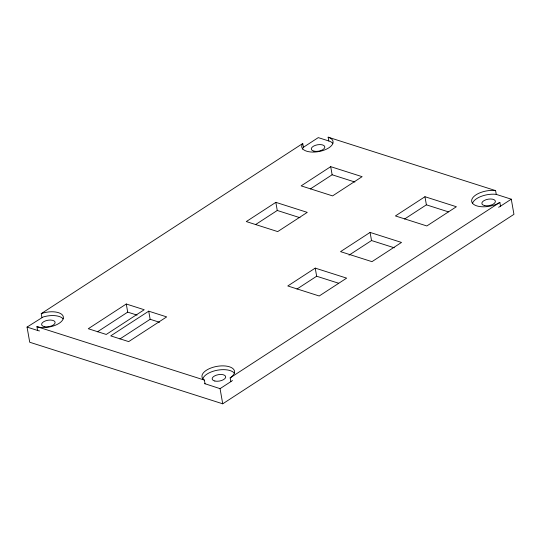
<?xml version="1.0" encoding="UTF-8"?>
<svg xmlns="http://www.w3.org/2000/svg" width="541" height="541" viewBox="0 0 541 541"><rect width="100%" height="100%" fill="white"/><g stroke="black" fill="none" stroke-linecap="round" stroke-linejoin="round"><path stroke-width="0.81" d="M302.466 149.147A15.899 7.513 -10 0 1 302.967 147.909L303.413 147.28L302.744 143.493L302.304 144.122A15.899 7.513 -10 0 0 310.69 151.98A15.899 7.513 -10 0 0 330.375 146.706A15.899 7.513 -10 0 0 328.15 137.191L495.597 190.608L496.266 194.395L511.279 199.183L513.95 214.331L222.73 403.809L29.721 342.243L27.05 327.082L43.05 317.019A15.899 7.513 -10 0 1 63.148 318.872M41.907 317.425L41.238 313.638L302.744 143.493M303.413 147.28L318.27 137.617L328.813 140.978A15.899 7.513 -10 0 1 332.837 143.399M275.829 202.348L246.29 221.573L277.709 231.595L307.254 212.37L275.829 202.348L277.262 210.469L300.045 217.732M330.7 166.655L301.154 185.874L332.573 195.896L362.118 176.677L330.7 166.655L332.127 174.77L354.91 182.033M126.269 304.008L88.284 328.725L106.239 334.453L144.224 309.736L126.269 304.008L127.703 312.13L137.069 315.112M255.453 224.657L277.262 210.469M310.324 188.958L332.127 174.77M97.454 331.809L127.703 312.13M148.714 311.17L110.729 335.887L128.684 341.608L166.669 316.898L148.714 311.17L150.148 319.285L159.514 322.274M119.899 338.964L150.148 319.285M315.227 268.113L287.792 285.966L319.21 295.988L346.646 278.135L315.227 268.113L316.654 276.235L338.652 283.247M370.091 232.42L340.546 251.639L371.971 261.661L401.51 242.442L370.091 232.42L371.525 240.535L394.301 247.798M424.962 196.721L395.417 215.94L426.835 225.962L456.381 206.743L424.962 196.721L426.389 204.836L448.388 211.849M296.962 289.05L316.654 276.235M349.013 255.176L371.525 240.535M404.587 219.024L426.389 204.836M204.613 383.61L220.059 388.654L230.824 381.655L230.155 377.868L499.85 202.395L500.513 206.182A16.521 7.811 -10 0 1 498.619 207.277M500.513 206.182L511.279 199.183M41.238 313.638L42.381 313.232A15.899 7.513 -10 0 1 61.464 314.132A15.899 7.513 -10 0 1 57.312 324.363A15.899 7.513 -10 0 1 36.93 326.669L37.599 330.456A15.899 7.513 -10 0 0 39.52 330.936M495.597 190.608L494.914 190.506A16.521 7.811 -10 0 0 473.99 196.403A16.521 7.811 -10 0 0 478.075 206.236A16.521 7.811 -10 0 0 499.85 202.395M496.266 194.395L495.583 194.3A16.521 7.811 -10 0 0 472.421 203.599M36.93 326.669L204.376 380.08L205.046 383.867M27.05 327.082L37.599 330.456M204.376 380.08L203.95 379.823A16.521 7.811 -10 0 1 208.954 368.847A16.521 7.811 -10 0 1 230.628 367.231A16.521 7.811 -10 0 1 230.155 377.868M328.15 137.191L328.813 140.978M220.059 388.654L222.73 403.809M232.427 380.465A16.521 7.811 -10 0 1 230.824 381.655M202.733 379.065A16.521 7.811 -10 0 1 217.151 370.247A16.521 7.811 -10 0 1 234.294 373.101M484.52 205.56A6.857 3.239 -10 0 0 495.346 201.888A6.857 3.239 -10 0 0 486.001 199.724A6.857 3.239 -10 0 0 484.52 205.56M313.956 151.149A6.857 3.239 -10 0 0 324.776 147.483A6.857 3.239 -10 0 0 315.43 145.313A6.857 3.239 -10 0 0 313.956 151.149M214.831 381.026A6.857 3.239 -10 0 0 225.651 377.361A6.857 3.239 -10 0 0 216.305 375.19A6.857 3.239 -10 0 0 214.831 381.026M44.261 326.622A6.857 3.239 -10 0 0 55.087 322.95A6.857 3.239 -10 0 0 45.742 320.786A6.857 3.239 -10 0 0 44.261 326.622"/></g></svg>
